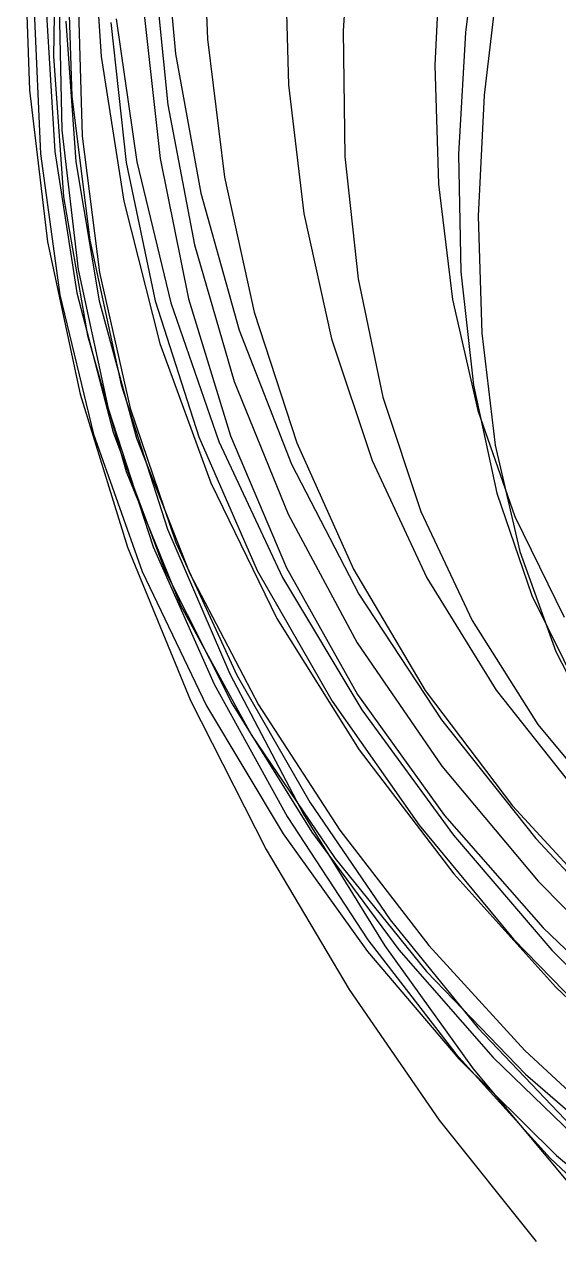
# Model space of a CAD drawing. Extents: x -607 to 1285, y -867 to 355.
# Drawn here: x -606.6 to -466.8, y -611.5 to -293.9 of the extents above; entities that cross this region are included whole.
import ezdxf

# ---------------------------------------------------------------- set-up
doc = ezdxf.new("R2010")
doc.units = 0
for name, color, linetype in [('0_1076', 7, 'CONTINUOUS'), ('0_1077', 7, 'CONTINUOUS'), ('0_1078', 7, 'CONTINUOUS'), ('0_1079', 7, 'CONTINUOUS'), ('0_1080', 7, 'CONTINUOUS'), ('0_1081', 7, 'CONTINUOUS'), ('0_1082', 7, 'CONTINUOUS'), ('0_1083', 7, 'CONTINUOUS'), ('0_1084', 7, 'CONTINUOUS'), ('0_1085', 7, 'CONTINUOUS'), ('0_1180', 7, 'CONTINUOUS'), ('0_1181', 7, 'CONTINUOUS'), ('0_1182', 7, 'CONTINUOUS'), ('0_1183', 7, 'CONTINUOUS'), ('0_1184', 7, 'CONTINUOUS'), ('0_1185', 7, 'CONTINUOUS'), ('0_1186', 7, 'CONTINUOUS'), ('0_1187', 7, 'CONTINUOUS'), ('0_1188', 7, 'CONTINUOUS'), ('0_1284', 7, 'CONTINUOUS'), ('0_1285', 7, 'CONTINUOUS'), ('0_1286', 7, 'CONTINUOUS'), ('0_1287', 7, 'CONTINUOUS'), ('0_1288', 7, 'CONTINUOUS'), ('0_1289', 7, 'CONTINUOUS'), ('0_1290', 7, 'CONTINUOUS'), ('0_1291', 7, 'CONTINUOUS'), ('0_1292', 7, 'CONTINUOUS'), ('0_1388', 7, 'CONTINUOUS'), ('0_1389', 7, 'CONTINUOUS'), ('0_1390', 7, 'CONTINUOUS'), ('0_1391', 7, 'CONTINUOUS'), ('0_1392', 7, 'CONTINUOUS'), ('0_1393', 7, 'CONTINUOUS'), ('0_1394', 7, 'CONTINUOUS'), ('0_1395', 7, 'CONTINUOUS'), ('0_141', 7, 'CONTINUOUS'), ('0_142', 7, 'CONTINUOUS'), ('0_143', 7, 'CONTINUOUS'), ('0_144', 7, 'CONTINUOUS'), ('0_145', 7, 'CONTINUOUS'), ('0_146', 7, 'CONTINUOUS'), ('0_147', 7, 'CONTINUOUS'), ('0_148', 7, 'CONTINUOUS'), ('0_149', 7, 'CONTINUOUS'), ('0_1490', 7, 'CONTINUOUS'), ('0_1491', 7, 'CONTINUOUS'), ('0_1492', 7, 'CONTINUOUS'), ('0_1493', 7, 'CONTINUOUS'), ('0_1494', 7, 'CONTINUOUS'), ('0_1495', 7, 'CONTINUOUS'), ('0_1496', 7, 'CONTINUOUS'), ('0_1497', 7, 'CONTINUOUS'), ('0_1498', 7, 'CONTINUOUS'), ('0_150', 7, 'CONTINUOUS'), ('0_1594', 7, 'CONTINUOUS'), ('0_1595', 7, 'CONTINUOUS'), ('0_1596', 7, 'CONTINUOUS'), ('0_1597', 7, 'CONTINUOUS'), ('0_1598', 7, 'CONTINUOUS'), ('0_1599', 7, 'CONTINUOUS'), ('0_1600', 7, 'CONTINUOUS'), ('0_1697', 7, 'CONTINUOUS'), ('0_1698', 7, 'CONTINUOUS'), ('0_1699', 7, 'CONTINUOUS'), ('0_1700', 7, 'CONTINUOUS'), ('0_1701', 7, 'CONTINUOUS'), ('0_1702', 7, 'CONTINUOUS'), ('0_1703', 7, 'CONTINUOUS'), ('0_1704', 7, 'CONTINUOUS'), ('0_1801', 7, 'CONTINUOUS'), ('0_1802', 7, 'CONTINUOUS'), ('0_1803', 7, 'CONTINUOUS'), ('0_1804', 7, 'CONTINUOUS'), ('0_1805', 7, 'CONTINUOUS'), ('0_1806', 7, 'CONTINUOUS'), ('0_1903', 7, 'CONTINUOUS'), ('0_1904', 7, 'CONTINUOUS'), ('0_1905', 7, 'CONTINUOUS'), ('0_1906', 7, 'CONTINUOUS'), ('0_1907', 7, 'CONTINUOUS'), ('0_1908', 7, 'CONTINUOUS'), ('0_1909', 7, 'CONTINUOUS'), ('0_2007', 7, 'CONTINUOUS'), ('0_2008', 7, 'CONTINUOUS'), ('0_2009', 7, 'CONTINUOUS'), ('0_2010', 7, 'CONTINUOUS'), ('0_2011', 7, 'CONTINUOUS'), ('0_2012', 7, 'CONTINUOUS'), ('0_2013', 7, 'CONTINUOUS'), ('0_245', 7, 'CONTINUOUS'), ('0_246', 7, 'CONTINUOUS'), ('0_247', 7, 'CONTINUOUS'), ('0_248', 7, 'CONTINUOUS'), ('0_249', 7, 'CONTINUOUS'), ('0_250', 7, 'CONTINUOUS'), ('0_251', 7, 'CONTINUOUS'), ('0_252', 7, 'CONTINUOUS'), ('0_253', 7, 'CONTINUOUS'), ('0_254', 7, 'CONTINUOUS'), ('0_255', 7, 'CONTINUOUS'), ('0_349', 7, 'CONTINUOUS'), ('0_350', 7, 'CONTINUOUS'), ('0_351', 7, 'CONTINUOUS'), ('0_352', 7, 'CONTINUOUS'), ('0_353', 7, 'CONTINUOUS'), ('0_354', 7, 'CONTINUOUS'), ('0_355', 7, 'CONTINUOUS'), ('0_356', 7, 'CONTINUOUS'), ('0_357', 7, 'CONTINUOUS'), ('0_358', 7, 'CONTINUOUS'), ('0_37', 7, 'CONTINUOUS'), ('0_38', 7, 'CONTINUOUS'), ('0_39', 7, 'CONTINUOUS'), ('0_40', 7, 'CONTINUOUS'), ('0_41', 7, 'CONTINUOUS'), ('0_42', 7, 'CONTINUOUS'), ('0_43', 7, 'CONTINUOUS'), ('0_44', 7, 'CONTINUOUS'), ('0_45', 7, 'CONTINUOUS'), ('0_453', 7, 'CONTINUOUS'), ('0_454', 7, 'CONTINUOUS'), ('0_455', 7, 'CONTINUOUS'), ('0_456', 7, 'CONTINUOUS'), ('0_457', 7, 'CONTINUOUS'), ('0_458', 7, 'CONTINUOUS'), ('0_459', 7, 'CONTINUOUS'), ('0_46', 7, 'CONTINUOUS'), ('0_460', 7, 'CONTINUOUS'), ('0_461', 7, 'CONTINUOUS'), ('0_462', 7, 'CONTINUOUS'), ('0_463', 7, 'CONTINUOUS'), ('0_557', 7, 'CONTINUOUS'), ('0_558', 7, 'CONTINUOUS'), ('0_559', 7, 'CONTINUOUS'), ('0_560', 7, 'CONTINUOUS'), ('0_561', 7, 'CONTINUOUS'), ('0_562', 7, 'CONTINUOUS'), ('0_563', 7, 'CONTINUOUS'), ('0_564', 7, 'CONTINUOUS'), ('0_565', 7, 'CONTINUOUS'), ('0_566', 7, 'CONTINUOUS'), ('0_661', 7, 'CONTINUOUS'), ('0_662', 7, 'CONTINUOUS'), ('0_663', 7, 'CONTINUOUS'), ('0_664', 7, 'CONTINUOUS'), ('0_665', 7, 'CONTINUOUS'), ('0_666', 7, 'CONTINUOUS'), ('0_667', 7, 'CONTINUOUS'), ('0_668', 7, 'CONTINUOUS'), ('0_669', 7, 'CONTINUOUS'), ('0_670', 7, 'CONTINUOUS'), ('0_764', 7, 'CONTINUOUS'), ('0_765', 7, 'CONTINUOUS'), ('0_766', 7, 'CONTINUOUS'), ('0_767', 7, 'CONTINUOUS'), ('0_768', 7, 'CONTINUOUS'), ('0_769', 7, 'CONTINUOUS'), ('0_770', 7, 'CONTINUOUS'), ('0_771', 7, 'CONTINUOUS'), ('0_772', 7, 'CONTINUOUS'), ('0_773', 7, 'CONTINUOUS'), ('0_774', 7, 'CONTINUOUS'), ('0_869', 7, 'CONTINUOUS'), ('0_870', 7, 'CONTINUOUS'), ('0_871', 7, 'CONTINUOUS'), ('0_872', 7, 'CONTINUOUS'), ('0_873', 7, 'CONTINUOUS'), ('0_874', 7, 'CONTINUOUS'), ('0_875', 7, 'CONTINUOUS'), ('0_876', 7, 'CONTINUOUS'), ('0_877', 7, 'CONTINUOUS'), ('0_973', 7, 'CONTINUOUS'), ('0_974', 7, 'CONTINUOUS'), ('0_975', 7, 'CONTINUOUS'), ('0_976', 7, 'CONTINUOUS'), ('0_977', 7, 'CONTINUOUS'), ('0_978', 7, 'CONTINUOUS'), ('0_979', 7, 'CONTINUOUS'), ('0_980', 7, 'CONTINUOUS'), ('0_981', 7, 'CONTINUOUS')]:
    doc.layers.add(name, color=color, linetype=linetype)

msp = doc.modelspace()

# ---------------------------------------------------------------- linework, layer by layer
at = {"layer": '0_1076'}
msp.add_polyline3d([(-589.0663, -263.9362, -3047.8123), (-586.5006, -302.3272, -3062.434)], dxfattribs=at)
at = {"layer": '0_1077'}
msp.add_polyline3d([(-586.5006, -302.3272, -3062.434), (-580.5989, -340.1914, -3078.6487)], dxfattribs=at)
at = {"layer": '0_1078'}
msp.add_polyline3d([(-580.5989, -340.1914, -3078.6487), (-571.129, -377.3929, -3096.5327)], dxfattribs=at)
at = {"layer": '0_1079'}
msp.add_polyline3d([(-571.129, -377.3929, -3096.5327), (-557.8592, -413.7958, -3116.1624)], dxfattribs=at)
at = {"layer": '0_1080'}
msp.add_polyline3d([(-557.8592, -413.7958, -3116.1624), (-540.5578, -449.2643, -3137.6143)], dxfattribs=at)
at = {"layer": '0_1081'}
msp.add_polyline3d([(-540.5578, -449.2643, -3137.6143), (-518.9927, -483.6625, -3160.9646)], dxfattribs=at)
at = {"layer": '0_1082'}
msp.add_polyline3d([(-518.9927, -483.6625, -3160.9646), (-518.9928, -483.6626, -3160.9646)], dxfattribs=at)
at = {"layer": '0_1083'}
msp.add_polyline3d([(-518.9928, -483.6626, -3160.9646), (-494.2409, -516.0861, -3185.3284)], dxfattribs=at)
at = {"layer": '0_1084'}
msp.add_polyline3d([(-494.2409, -516.0861, -3185.3284), (-467.6318, -545.6945, -3209.708)], dxfattribs=at)
at = {"layer": '0_1085'}
msp.add_polyline3d([(-467.6318, -545.6945, -3209.708), (-439.3128, -572.4476, -3234.0112)], dxfattribs=at)
at = {"layer": '0_1180'}
msp.add_polyline3d([(-570.4369, -264.5355, -3028.6235), (-567.0526, -301.6107, -3044.1785)], dxfattribs=at)
at = {"layer": '0_1181'}
msp.add_polyline3d([(-567.0526, -301.6107, -3044.1785), (-560.4499, -338.1191, -3061.288)], dxfattribs=at)
at = {"layer": '0_1182'}
msp.add_polyline3d([(-560.4499, -338.1191, -3061.288), (-550.4111, -373.9285, -3080.0222)], dxfattribs=at)
at = {"layer": '0_1183'}
msp.add_polyline3d([(-550.4111, -373.9285, -3080.0222), (-536.7187, -408.9071, -3100.452)], dxfattribs=at)
at = {"layer": '0_1184'}
msp.add_polyline3d([(-536.7187, -408.9071, -3100.452), (-519.1552, -442.9228, -3122.6475)], dxfattribs=at)
at = {"layer": '0_1185'}
msp.add_polyline3d([(-519.1552, -442.9228, -3122.6475), (-497.5028, -475.8438, -3146.6792)], dxfattribs=at)
at = {"layer": '0_1186'}
msp.add_polyline3d([(-497.5028, -475.8438, -3146.6792), (-497.5026, -475.8437, -3146.6792)], dxfattribs=at)
at = {"layer": '0_1187'}
msp.add_polyline3d([(-497.5026, -475.8437, -3146.6792), (-472.8399, -506.8183, -3171.6416)], dxfattribs=at)
at = {"layer": '0_1188'}
msp.add_polyline3d([(-472.8399, -506.8183, -3171.6416), (-446.4806, -535.0557, -3196.5225)], dxfattribs=at)
at = {"layer": '0_1284'}
msp.add_polyline3d([(-572.8052, -277.6928, -3002.5168), (-569.0963, -315.002, -3019.32)], dxfattribs=at)
at = {"layer": '0_1285'}
msp.add_polyline3d([(-569.0963, -315.002, -3019.32), (-562.1351, -351.5989, -3037.6792)], dxfattribs=at)
at = {"layer": '0_1286'}
msp.add_polyline3d([(-562.1351, -351.5989, -3037.6792), (-551.7027, -387.3347, -3057.6594)], dxfattribs=at)
at = {"layer": '0_1287'}
msp.add_polyline3d([(-551.7027, -387.3347, -3057.6594), (-537.5799, -422.0611, -3079.3262)], dxfattribs=at)
at = {"layer": '0_1288'}
msp.add_polyline3d([(-537.5799, -422.0611, -3079.3262), (-519.5476, -455.6295, -3102.7441)], dxfattribs=at)
at = {"layer": '0_1289'}
msp.add_polyline3d([(-519.5476, -455.6295, -3102.7441), (-497.3867, -487.8912, -3127.979)], dxfattribs=at)
at = {"layer": '0_1290'}
msp.add_polyline3d([(-497.3867, -487.8912, -3127.979), (-497.3866, -487.8911, -3127.979)], dxfattribs=at)
at = {"layer": '0_1291'}
msp.add_polyline3d([(-497.3866, -487.8911, -3127.979), (-472.184, -518.0226, -3154.092)], dxfattribs=at)
at = {"layer": '0_1292'}
msp.add_polyline3d([(-472.184, -518.0226, -3154.092), (-445.2664, -545.2814, -3180.0413)], dxfattribs=at)
at = {"layer": '0_1388'}
msp.add_polyline3d([(-575.2311, -291.3591, -2976.4634), (-571.0762, -328.9923, -2994.6682)], dxfattribs=at)
at = {"layer": '0_1389'}
msp.add_polyline3d([(-571.0762, -328.9923, -2994.6682), (-563.642, -365.7611, -3014.42)], dxfattribs=at)
at = {"layer": '0_1390'}
msp.add_polyline3d([(-563.642, -365.7611, -3014.42), (-552.71, -401.4984, -3035.7756)], dxfattribs=at)
at = {"layer": '0_1391'}
msp.add_polyline3d([(-552.71, -401.4984, -3035.7756), (-538.0614, -436.0373, -3058.7927)], dxfattribs=at)
at = {"layer": '0_1392'}
msp.add_polyline3d([(-538.0614, -436.0373, -3058.7927), (-519.4777, -469.2107, -3083.528)], dxfattribs=at)
at = {"layer": '0_1393'}
msp.add_polyline3d([(-519.4777, -469.2107, -3083.528), (-496.7402, -500.8517, -3110.0393)], dxfattribs=at)
at = {"layer": '0_1394'}
msp.add_polyline3d([(-496.7402, -500.8517, -3110.0393), (-470.9465, -530.1627, -3137.3525)], dxfattribs=at)
at = {"layer": '0_1395'}
msp.add_polyline3d([(-470.9465, -530.1627, -3137.3525), (-443.4366, -556.4504, -3164.397)], dxfattribs=at)
at = {"layer": '0_141'}
msp.add_polyline3d([(-595.3627, -275.3209, -3291.6323), (-594.1366, -312.7763, -3297.5098)], dxfattribs=at)
at = {"layer": '0_142'}
msp.add_polyline3d([(-594.1366, -312.7763, -3297.5098), (-589.5061, -350.4119, -3304.8157)], dxfattribs=at)
at = {"layer": '0_143'}
msp.add_polyline3d([(-589.5061, -350.4119, -3304.8157), (-581.2416, -388.1675, -3313.6355)], dxfattribs=at)
at = {"layer": '0_144'}
msp.add_polyline3d([(-581.2416, -388.1675, -3313.6355), (-569.1134, -425.9831, -3324.056)], dxfattribs=at)
at = {"layer": '0_145'}
msp.add_polyline3d([(-569.1134, -425.9831, -3324.056), (-552.892, -463.7983, -3336.162)], dxfattribs=at)
at = {"layer": '0_146'}
msp.add_polyline3d([(-552.892, -463.7983, -3336.162), (-552.892, -463.7984, -3336.162)], dxfattribs=at)
at = {"layer": '0_147'}
msp.add_polyline3d([(-552.892, -463.7984, -3336.162), (-533.5504, -500.4951, -3349.3933)], dxfattribs=at)
at = {"layer": '0_148'}
msp.add_polyline3d([(-533.5504, -500.4951, -3349.3933), (-512.2878, -534.9396, -3363.0928)], dxfattribs=at)
at = {"layer": '0_149'}
msp.add_polyline3d([(-512.2878, -534.9396, -3363.0928), (-489.2127, -567.0486, -3377.204)], dxfattribs=at)
at = {"layer": '0_1490'}
msp.add_polyline3d([(-560.2023, -261.0541, -2941.1633), (-558.7322, -297.8522, -2958.4314)], dxfattribs=at)
at = {"layer": '0_1491'}
msp.add_polyline3d([(-558.7322, -297.8522, -2958.4314), (-554.2415, -333.9421, -2977.198)], dxfattribs=at)
at = {"layer": '0_1492'}
msp.add_polyline3d([(-554.2415, -333.9421, -2977.198), (-546.5137, -369.1684, -2997.5237)], dxfattribs=at)
at = {"layer": '0_1493'}
msp.add_polyline3d([(-546.5137, -369.1684, -2997.5237), (-535.3324, -403.3757, -3019.4695)], dxfattribs=at)
at = {"layer": '0_1494'}
msp.add_polyline3d([(-535.3324, -403.3757, -3019.4695), (-520.481, -436.4086, -3043.0962)], dxfattribs=at)
at = {"layer": '0_1495'}
msp.add_polyline3d([(-520.481, -436.4086, -3043.0962), (-501.7429, -468.1119, -3068.4646)], dxfattribs=at)
at = {"layer": '0_1496'}
msp.add_polyline3d([(-501.7429, -468.1119, -3068.4646), (-478.9018, -498.3303, -3095.6355)], dxfattribs=at)
at = {"layer": '0_1497'}
msp.add_polyline3d([(-478.9018, -498.3303, -3095.6355), (-478.9018, -498.3304, -3095.6355)], dxfattribs=at)
at = {"layer": '0_1498'}
msp.add_polyline3d([(-478.9018, -498.3304, -3095.6355), (-453.0712, -526.3428, -3123.6194)], dxfattribs=at)
at = {"layer": '0_150'}
msp.add_polyline3d([(-489.2127, -567.0486, -3377.204), (-464.4339, -596.7391, -3391.6702)], dxfattribs=at)
at = {"layer": '0_1594'}
msp.add_polyline3d([(-538.5018, -275.3523, -2929.18), (-537.474, -309.7292, -2946.0332)], dxfattribs=at)
at = {"layer": '0_1595'}
msp.add_polyline3d([(-537.474, -309.7292, -2946.0332), (-533.467, -343.3843, -2964.391)], dxfattribs=at)
at = {"layer": '0_1596'}
msp.add_polyline3d([(-533.467, -343.3843, -2964.391), (-526.2586, -376.1818, -2984.3281)], dxfattribs=at)
at = {"layer": '0_1597'}
msp.add_polyline3d([(-526.2586, -376.1818, -2984.3281), (-515.6262, -407.9866, -3005.918)], dxfattribs=at)
at = {"layer": '0_1598'}
msp.add_polyline3d([(-515.6262, -407.9866, -3005.918), (-501.3476, -438.6631, -3029.2344)], dxfattribs=at)
at = {"layer": '0_1599'}
msp.add_polyline3d([(-501.3476, -438.6631, -3029.2344), (-483.2003, -468.0759, -3054.3513)], dxfattribs=at)
at = {"layer": '0_1600'}
msp.add_polyline3d([(-483.2003, -468.0759, -3054.3513), (-460.962, -496.0895, -3081.3425)], dxfattribs=at)
at = {"layer": '0_1697'}
msp.add_polyline3d([(-521.0702, -262.0007, -2901.4077), (-523.2479, -295.6016, -2916.777)], dxfattribs=at)
at = {"layer": '0_1698'}
msp.add_polyline3d([(-523.2479, -295.6016, -2916.777), (-522.7434, -328.4736, -2933.4978)], dxfattribs=at)
at = {"layer": '0_1699'}
msp.add_polyline3d([(-522.7434, -328.4736, -2933.4978), (-519.3361, -360.4768, -2951.6414)], dxfattribs=at)
at = {"layer": '0_1700'}
msp.add_polyline3d([(-519.3361, -360.4768, -2951.6414), (-512.8053, -391.4711, -2971.2786)], dxfattribs=at)
at = {"layer": '0_1701'}
msp.add_polyline3d([(-512.8053, -391.4711, -2971.2786), (-502.9307, -421.3162, -2992.4807)], dxfattribs=at)
at = {"layer": '0_1702'}
msp.add_polyline3d([(-502.9307, -421.3162, -2992.4807), (-489.4915, -449.8723, -3015.319)], dxfattribs=at)
at = {"layer": '0_1703'}
msp.add_polyline3d([(-489.4915, -449.8723, -3015.319), (-472.2673, -476.999, -3039.8645)], dxfattribs=at)
at = {"layer": '0_1704'}
msp.add_polyline3d([(-472.2673, -476.999, -3039.8645), (-451.0374, -502.5565, -3066.1885)], dxfattribs=at)
at = {"layer": '0_1801'}
msp.add_polyline3d([(-497.6824, -272.5947, -2889.2075), (-499.2243, -304.5847, -2905.0393)], dxfattribs=at)
at = {"layer": '0_1802'}
msp.add_polyline3d([(-499.2243, -304.5847, -2905.0393), (-498.2587, -335.7283, -2922.081)], dxfattribs=at)
at = {"layer": '0_1803'}
msp.add_polyline3d([(-498.2587, -335.7283, -2922.081), (-494.5886, -365.8809, -2940.3865)], dxfattribs=at)
at = {"layer": '0_1804'}
msp.add_polyline3d([(-494.5886, -365.8809, -2940.3865), (-488.0172, -394.8975, -2960.0088)], dxfattribs=at)
at = {"layer": '0_1805'}
msp.add_polyline3d([(-488.0172, -394.8975, -2960.0088), (-478.3473, -422.6332, -2981.0024)], dxfattribs=at)
at = {"layer": '0_1806'}
msp.add_polyline3d([(-478.3473, -422.6332, -2981.0024), (-465.3821, -448.9431, -3003.4207)], dxfattribs=at)
at = {"layer": '0_1903'}
msp.add_polyline3d([(-487.178, -263.4269, -2857.8406), (-491.2618, -296.0972, -2873.2007)], dxfattribs=at)
at = {"layer": '0_1904'}
msp.add_polyline3d([(-491.2618, -296.0972, -2873.2007), (-493.082, -327.9085, -2889.6274)], dxfattribs=at)
at = {"layer": '0_1905'}
msp.add_polyline3d([(-493.082, -327.9085, -2889.6274), (-492.4464, -358.6954, -2907.1606)], dxfattribs=at)
at = {"layer": '0_1906'}
msp.add_polyline3d([(-492.4464, -358.6954, -2907.1606), (-489.1627, -388.2928, -2925.839)], dxfattribs=at)
at = {"layer": '0_1907'}
msp.add_polyline3d([(-489.1627, -388.2928, -2925.839), (-483.0386, -416.5352, -2945.7021)], dxfattribs=at)
at = {"layer": '0_1908'}
msp.add_polyline3d([(-483.0386, -416.5352, -2945.7021), (-473.882, -443.2572, -2966.7893)], dxfattribs=at)
at = {"layer": '0_1909'}
msp.add_polyline3d([(-473.882, -443.2572, -2966.7893), (-461.5005, -468.2935, -2989.14)], dxfattribs=at)
at = {"layer": '0_2007'}
msp.add_polyline3d([(-482.5342, -279.8479, -2836.1597), (-486.3398, -312.4621, -2852.5557)], dxfattribs=at)
at = {"layer": '0_2008'}
msp.add_polyline3d([(-486.3398, -312.4621, -2852.5557), (-487.8835, -344.1386, -2869.9976)], dxfattribs=at)
at = {"layer": '0_2009'}
msp.add_polyline3d([(-487.8835, -344.1386, -2869.9976), (-486.9752, -374.7016, -2888.5166)], dxfattribs=at)
at = {"layer": '0_2010'}
msp.add_polyline3d([(-486.9752, -374.7016, -2888.5166), (-483.4247, -403.9757, -2908.1445)], dxfattribs=at)
at = {"layer": '0_2011'}
msp.add_polyline3d([(-483.4247, -403.9757, -2908.1445), (-477.0423, -431.7853, -2928.9119)], dxfattribs=at)
at = {"layer": '0_2012'}
msp.add_polyline3d([(-477.0423, -431.7853, -2928.9119), (-467.6376, -457.9546, -2950.8506)], dxfattribs=at)
at = {"layer": '0_2013'}
msp.add_polyline3d([(-467.6376, -457.9546, -2950.8506), (-455.0209, -482.3082, -2973.9915)], dxfattribs=at)
at = {"layer": '0_245'}
msp.add_polyline3d([(-597.5696, -285.1682, -3266.7295), (-596.7754, -321.6209, -3273.0737)], dxfattribs=at)
at = {"layer": '0_246'}
msp.add_polyline3d([(-596.7754, -321.6209, -3273.0737), (-592.5523, -358.0483, -3280.8657)], dxfattribs=at)
at = {"layer": '0_247'}
msp.add_polyline3d([(-592.5523, -358.0483, -3280.8657), (-584.6641, -394.3785, -3290.1936)], dxfattribs=at)
at = {"layer": '0_248'}
msp.add_polyline3d([(-584.6641, -394.3785, -3290.1936), (-572.8749, -430.5396, -3301.1453)], dxfattribs=at)
at = {"layer": '0_249'}
msp.add_polyline3d([(-572.8749, -430.5396, -3301.1453), (-556.9486, -466.4598, -3313.809)], dxfattribs=at)
at = {"layer": '0_250'}
msp.add_polyline3d([(-556.9486, -466.4598, -3313.809), (-556.9486, -466.4599, -3313.809)], dxfattribs=at)
at = {"layer": '0_251'}
msp.add_polyline3d([(-556.9486, -466.4599, -3313.809), (-537.8428, -501.0737, -3327.6038)], dxfattribs=at)
at = {"layer": '0_252'}
msp.add_polyline3d([(-537.8428, -501.0737, -3327.6038), (-516.7491, -533.3204, -3341.85)], dxfattribs=at)
at = {"layer": '0_253'}
msp.add_polyline3d([(-516.7491, -533.3204, -3341.85), (-493.7829, -563.1352, -3356.4885)], dxfattribs=at)
at = {"layer": '0_254'}
msp.add_polyline3d([(-493.7829, -563.1352, -3356.4885), (-469.0595, -590.4534, -3371.4595)], dxfattribs=at)
at = {"layer": '0_255'}
msp.add_polyline3d([(-469.0595, -590.4534, -3371.4595), (-442.6942, -615.2103, -3386.7036)], dxfattribs=at)
at = {"layer": '0_349'}
msp.add_polyline3d([(-592.4957, -287.2782, -3243.6545), (-591.4308, -323.1653, -3250.8074)], dxfattribs=at)
at = {"layer": '0_350'}
msp.add_polyline3d([(-591.4308, -323.1653, -3250.8074), (-586.9825, -358.8737, -3259.3994)], dxfattribs=at)
at = {"layer": '0_351'}
msp.add_polyline3d([(-586.9825, -358.8737, -3259.3994), (-578.919, -394.3204, -3269.5166)], dxfattribs=at)
at = {"layer": '0_352'}
msp.add_polyline3d([(-578.919, -394.3204, -3269.5166), (-567.0088, -429.4227, -3281.2441)], dxfattribs=at)
at = {"layer": '0_353'}
msp.add_polyline3d([(-567.0088, -429.4227, -3281.2441), (-551.0203, -464.0977, -3294.6675)], dxfattribs=at)
at = {"layer": '0_354'}
msp.add_polyline3d([(-551.0203, -464.0977, -3294.6675), (-551.0202, -464.0977, -3294.6675)], dxfattribs=at)
at = {"layer": '0_355'}
msp.add_polyline3d([(-551.0202, -464.0977, -3294.6675), (-531.9149, -497.3223, -3309.1772)], dxfattribs=at)
at = {"layer": '0_356'}
msp.add_polyline3d([(-531.9149, -497.3223, -3309.1772), (-510.8828, -528.0935, -3324.0684)], dxfattribs=at)
at = {"layer": '0_357'}
msp.add_polyline3d([(-510.8828, -528.0935, -3324.0684), (-488.0347, -556.3592, -3339.283)], dxfattribs=at)
at = {"layer": '0_358'}
msp.add_polyline3d([(-488.0347, -556.3592, -3339.283), (-463.4818, -582.0671, -3354.763)], dxfattribs=at)
at = {"layer": '0_37'}
msp.add_polyline3d([(-606.6091, -271.711, -3312.0356), (-605.2878, -311.1102, -3317.3809)], dxfattribs=at)
at = {"layer": '0_38'}
msp.add_polyline3d([(-605.2878, -311.1102, -3317.3809), (-600.5075, -350.7803, -3324.146)], dxfattribs=at)
at = {"layer": '0_39'}
msp.add_polyline3d([(-600.5075, -350.7803, -3324.146), (-592.0376, -390.6542, -3332.4148)], dxfattribs=at)
at = {"layer": '0_40'}
msp.add_polyline3d([(-592.0376, -390.6542, -3332.4148), (-579.6476, -430.6649, -3342.272)], dxfattribs=at)
at = {"layer": '0_41'}
msp.add_polyline3d([(-579.6476, -430.6649, -3342.272), (-563.1066, -470.7452, -3353.8013)], dxfattribs=at)
at = {"layer": '0_42'}
msp.add_polyline3d([(-563.1066, -470.7452, -3353.8013), (-563.1067, -470.7452, -3353.8013)], dxfattribs=at)
at = {"layer": '0_43'}
msp.add_polyline3d([(-563.1067, -470.7452, -3353.8013), (-543.3818, -509.695, -3366.4688)], dxfattribs=at)
at = {"layer": '0_44'}
msp.add_polyline3d([(-543.3818, -509.695, -3366.4688), (-521.6708, -546.3044, -3379.6462)], dxfattribs=at)
at = {"layer": '0_45'}
msp.add_polyline3d([(-521.6708, -546.3044, -3379.6462), (-498.0897, -580.4922, -3393.2773)], dxfattribs=at)
at = {"layer": '0_453'}
msp.add_polyline3d([(-604.006, -290.5281, -3213.3054), (-602.3849, -327.7923, -3221.7893)], dxfattribs=at)
at = {"layer": '0_454'}
msp.add_polyline3d([(-602.3849, -327.7923, -3221.7893), (-597.3018, -364.6981, -3231.7483)], dxfattribs=at)
at = {"layer": '0_455'}
msp.add_polyline3d([(-597.3018, -364.6981, -3231.7483), (-588.5214, -401.1362, -3243.265)], dxfattribs=at)
at = {"layer": '0_456'}
msp.add_polyline3d([(-588.5214, -401.1362, -3243.265), (-575.8084, -436.9974, -3256.4216)], dxfattribs=at)
at = {"layer": '0_457'}
msp.add_polyline3d([(-575.8084, -436.9974, -3256.4216), (-558.9275, -472.1726, -3271.3015)], dxfattribs=at)
at = {"layer": '0_458'}
msp.add_polyline3d([(-558.9275, -472.1726, -3271.3015), (-558.9275, -472.1727, -3271.3015)], dxfattribs=at)
at = {"layer": '0_459'}
msp.add_polyline3d([(-558.9275, -472.1727, -3271.3015), (-538.865, -505.6367, -3287.249)], dxfattribs=at)
at = {"layer": '0_46'}
msp.add_polyline3d([(-498.0897, -580.4922, -3393.2773), (-472.7547, -612.177, -3407.3057)], dxfattribs=at)
at = {"layer": '0_460'}
msp.add_polyline3d([(-538.865, -505.6367, -3287.249), (-516.8428, -536.4136, -3303.5146)], dxfattribs=at)
at = {"layer": '0_461'}
msp.add_polyline3d([(-516.8428, -536.4136, -3303.5146), (-492.979, -564.4679, -3320.0376)], dxfattribs=at)
at = {"layer": '0_462'}
msp.add_polyline3d([(-492.979, -564.4679, -3320.0376), (-467.3917, -589.7642, -3336.7578)], dxfattribs=at)
at = {"layer": '0_463'}
msp.add_polyline3d([(-467.3917, -589.7642, -3336.7578), (-440.1988, -612.2669, -3353.6152)], dxfattribs=at)
at = {"layer": '0_557'}
msp.add_polyline3d([(-600.8655, -289.8994, -3188.3196), (-598.6092, -327.1983, -3197.9463)], dxfattribs=at)
at = {"layer": '0_558'}
msp.add_polyline3d([(-598.6092, -327.1983, -3197.9463), (-592.8601, -364.1306, -3209.0967)], dxfattribs=at)
at = {"layer": '0_559'}
msp.add_polyline3d([(-592.8601, -364.1306, -3209.0967), (-583.381, -400.5885, -3221.8552)], dxfattribs=at)
at = {"layer": '0_560'}
msp.add_polyline3d([(-583.381, -400.5885, -3221.8552), (-569.9346, -436.4646, -3236.3064)], dxfattribs=at)
at = {"layer": '0_561'}
msp.add_polyline3d([(-569.9346, -436.4646, -3236.3064), (-552.2835, -471.6512, -3252.5347)], dxfattribs=at)
at = {"layer": '0_562'}
msp.add_polyline3d([(-552.2835, -471.6512, -3252.5347), (-552.2836, -471.6512, -3252.5347)], dxfattribs=at)
at = {"layer": '0_563'}
msp.add_polyline3d([(-552.2836, -471.6512, -3252.5347), (-531.4304, -505.1443, -3269.8472)], dxfattribs=at)
at = {"layer": '0_564'}
msp.add_polyline3d([(-531.4304, -505.1443, -3269.8472), (-508.6189, -535.9826, -3287.4502)], dxfattribs=at)
at = {"layer": '0_565'}
msp.add_polyline3d([(-508.6189, -535.9826, -3287.4502), (-483.9735, -564.1226, -3305.2764)], dxfattribs=at)
at = {"layer": '0_566'}
msp.add_polyline3d([(-483.9735, -564.1226, -3305.2764), (-457.6189, -589.5208, -3323.258)], dxfattribs=at)
at = {"layer": '0_661'}
msp.add_polyline3d([(-595.7706, -293.089, -3164.899), (-593.1715, -329.8863, -3175.424)], dxfattribs=at)
at = {"layer": '0_662'}
msp.add_polyline3d([(-593.1715, -329.8863, -3175.424), (-587.0691, -366.2701, -3187.5042)], dxfattribs=at)
at = {"layer": '0_663'}
msp.add_polyline3d([(-587.0691, -366.2701, -3187.5042), (-577.224, -402.1337, -3201.2256)], dxfattribs=at)
at = {"layer": '0_664'}
msp.add_polyline3d([(-577.224, -402.1337, -3201.2256), (-563.3974, -437.3703, -3216.6746)], dxfattribs=at)
at = {"layer": '0_665'}
msp.add_polyline3d([(-563.3974, -437.3703, -3216.6746), (-545.3502, -471.8732, -3233.9375)], dxfattribs=at)
at = {"layer": '0_666'}
msp.add_polyline3d([(-545.3502, -471.8732, -3233.9375), (-545.3502, -471.8734, -3233.9375)], dxfattribs=at)
at = {"layer": '0_667'}
msp.add_polyline3d([(-545.3502, -471.8734, -3233.9375), (-524.0803, -504.667, -3252.295)], dxfattribs=at)
at = {"layer": '0_668'}
msp.add_polyline3d([(-524.0803, -504.667, -3252.295), (-500.8335, -534.8175, -3270.9214)], dxfattribs=at)
at = {"layer": '0_669'}
msp.add_polyline3d([(-500.8335, -534.8175, -3270.9214), (-475.7423, -562.2805, -3289.7424)], dxfattribs=at)
at = {"layer": '0_670'}
msp.add_polyline3d([(-475.7423, -562.2805, -3289.7424), (-448.9395, -587.0121, -3308.6843)], dxfattribs=at)
at = {"layer": '0_764'}
msp.add_polyline3d([(-598.3679, -265.1355, -3129.0237), (-599.0113, -302.2817, -3138.9333)], dxfattribs=at)
at = {"layer": '0_765'}
msp.add_polyline3d([(-599.0113, -302.2817, -3138.9333), (-596.3179, -339.0346, -3150.361)], dxfattribs=at)
at = {"layer": '0_766'}
msp.add_polyline3d([(-596.3179, -339.0346, -3150.361), (-590.0391, -375.2812, -3163.397)], dxfattribs=at)
at = {"layer": '0_767'}
msp.add_polyline3d([(-590.0391, -375.2812, -3163.397), (-579.9266, -410.9087, -3178.131)], dxfattribs=at)
at = {"layer": '0_768'}
msp.add_polyline3d([(-579.9266, -410.9087, -3178.131), (-565.7321, -445.8041, -3194.6536)], dxfattribs=at)
at = {"layer": '0_769'}
msp.add_polyline3d([(-565.7321, -445.8041, -3194.6536), (-547.2071, -479.8546, -3213.054)], dxfattribs=at)
at = {"layer": '0_770'}
msp.add_polyline3d([(-547.2071, -479.8546, -3213.054), (-547.2071, -479.8546, -3213.054)], dxfattribs=at)
at = {"layer": '0_771'}
msp.add_polyline3d([(-547.2071, -479.8546, -3213.054), (-525.3431, -512.1036, -3232.5862)], dxfattribs=at)
at = {"layer": '0_772'}
msp.add_polyline3d([(-525.3431, -512.1036, -3232.5862), (-501.3961, -541.644, -3252.3882)], dxfattribs=at)
at = {"layer": '0_773'}
msp.add_polyline3d([(-501.3961, -541.644, -3252.3882), (-475.5151, -568.4371, -3272.3765)], dxfattribs=at)
at = {"layer": '0_774'}
msp.add_polyline3d([(-475.5151, -568.4371, -3272.3765), (-447.8492, -592.444, -3292.4683)], dxfattribs=at)
at = {"layer": '0_869'}
msp.add_polyline3d([(-584.018, -293.4974, -3116.6277), (-579.9408, -330.0841, -3129.5833)], dxfattribs=at)
at = {"layer": '0_870'}
msp.add_polyline3d([(-579.9408, -330.0841, -3129.5833), (-572.3473, -366.2217, -3144.169)], dxfattribs=at)
at = {"layer": '0_871'}
msp.add_polyline3d([(-572.3473, -366.2217, -3144.169), (-561.0009, -401.8043, -3160.472)], dxfattribs=at)
at = {"layer": '0_872'}
msp.add_polyline3d([(-561.0009, -401.8043, -3160.472), (-545.6646, -436.7258, -3178.5793)], dxfattribs=at)
at = {"layer": '0_873'}
msp.add_polyline3d([(-545.6646, -436.7258, -3178.5793), (-526.1019, -470.8804, -3198.5786)], dxfattribs=at)
at = {"layer": '0_874'}
msp.add_polyline3d([(-526.1019, -470.8804, -3198.5786), (-526.102, -470.8805, -3198.5786)], dxfattribs=at)
at = {"layer": '0_875'}
msp.add_polyline3d([(-526.102, -470.8805, -3198.5786), (-503.333, -503.3336, -3219.679)], dxfattribs=at)
at = {"layer": '0_876'}
msp.add_polyline3d([(-503.333, -503.3336, -3219.679), (-478.631, -533.1861, -3240.9739)], dxfattribs=at)
at = {"layer": '0_877'}
msp.add_polyline3d([(-478.631, -533.1861, -3240.9739), (-452.1392, -560.3848, -3262.375)], dxfattribs=at)
at = {"layer": '0_973'}
msp.add_polyline3d([(-582.545, -292.4865, -3089.373), (-577.1844, -329.9074, -3104.1748)], dxfattribs=at)
at = {"layer": '0_974'}
msp.add_polyline3d([(-577.1844, -329.9074, -3104.1748), (-568.311, -366.8039, -3120.6223)], dxfattribs=at)
at = {"layer": '0_975'}
msp.add_polyline3d([(-568.311, -366.8039, -3120.6223), (-555.6955, -403.0565, -3138.7957)], dxfattribs=at)
at = {"layer": '0_976'}
msp.add_polyline3d([(-555.6955, -403.0565, -3138.7957), (-539.1086, -438.5453, -3158.775)], dxfattribs=at)
at = {"layer": '0_977'}
msp.add_polyline3d([(-539.1086, -438.5453, -3158.775), (-518.3209, -473.1506, -3180.64)], dxfattribs=at)
at = {"layer": '0_978'}
msp.add_polyline3d([(-518.3209, -473.1506, -3180.64), (-518.3208, -473.1508, -3180.6401)], dxfattribs=at)
at = {"layer": '0_979'}
msp.add_polyline3d([(-518.3208, -473.1508, -3180.6401), (-494.389, -505.946, -3203.547)], dxfattribs=at)
at = {"layer": '0_980'}
msp.add_polyline3d([(-494.389, -505.946, -3203.547), (-468.6165, -536.051, -3226.5398)], dxfattribs=at)
at = {"layer": '0_981'}
msp.add_polyline3d([(-468.6165, -536.051, -3226.5398), (-441.1448, -563.4163, -3249.5293)], dxfattribs=at)

doc.saveas('drawing.dxf')
